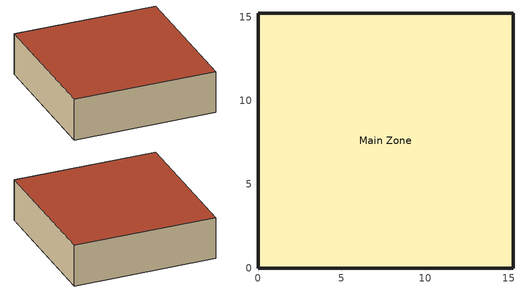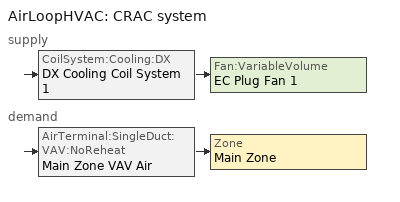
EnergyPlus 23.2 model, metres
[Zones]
Main Zone
 floor adiabatic (FLOOR): 15.24,0 0,0 0,15.24 15.24,15.24 z0
 wall outside (R13WALL): 0,0 15.24,0 15.24,15.24 0,15.24 0,0 z0:4.57
 roof outside (ROOF31): 0,15.24 0,0 15.24,0 15.24,15.24 z4.57
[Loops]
AirLoopHVAC 'CRAC system'
 supply: CoilSystem:Cooling:DX 'DX Cooling Coil System 1' > Fan:VariableVolume 'EC Plug Fan 1'
 demand: AirTerminal:SingleDuct:VAV:NoReheat 'Main Zone VAV Air' > Zone 'Main Zone'
[Building]
Bldg: North Axis {deg}=0; Terrain=Suburbs; Loads Convergence Tolerance Value {W}=0.05; Temperature Convergence Tolerance Value {deltaC}=0.05; Solar Distribution=MinimalShadowing; Maximum Number of Warmup Days=30; Minimum Number of Warmup Days=6
[Site:Location]
Denver Centennial CO USA WMO=724666: Latitude {deg}=39.74; Longitude {deg}=-105.18; Time Zone {hr}=-7; Elevation {m}=1793
[SizingPeriod:DesignDay] Day of Month=21; Humidity Condition Type=Wetbulb; Barometric Pressure {Pa}=81560; Rain Indicator=No; Snow Indicator=No; Daylight Saving Time Indicator=No; Solar Model Indicator=ASHRAEClearSky
Name | Month | Day Type | Maximum Dry-Bulb Temperature {C} | Daily Dry-Bulb Temperature Range {deltaC} | Wetbulb or DewPoint at Maximum Dry-Bulb {C} | Wind Speed {m/s} | Wind Direction {deg} | Sky Clearness
Denver Centennial Ann Htg 99.6% Condns DB | 12 | WinterDesignDay | -18.8 | 0 | -18.8 | 3 | 340 | 0
Denver Centennial Ann Clg 1% Condns DB=>MWB | 7 | SummerDesignDay | 32 | 15.2 | 15.5 | 4.9 | 0 | 1
[Site:GroundTemperature:BuildingSurface]
18.89, 18.92, 19.02, 19.12, 19.21, 19.23, 19.07, 19.32, 19.09, 19.21, 19.13, 18.96
[Material:NoMass] Roughness=Rough; Thermal Absorptance=0.9; Solar Absorptance=0.75; Visible Absorptance=0.75
Name | Thermal Resistance {m2-K/W}
R13LAYER | 2.290965
R31LAYER | 5.456
[Material]
C5 - 4 IN HW CONCRETE: Roughness=MediumRough; Thickness {m}=0.101498; Conductivity {W/m-K}=1.729577; Density {kg/m3}=2242.585; Specific Heat {J/kg-K}=836.8; Thermal Absorptance=0.9; Solar Absorptance=0.65; Visible Absorptance=0.65
[Construction]
R13WALL: R13LAYER
FLOOR: C5 - 4 IN HW CONCRETE
ROOF31: R31LAYER
[Zone]
Main Zone: Type=1; Multiplier=1; Ceiling Height {m}=autocalculate; Volume {m3}=autocalculate
[AirLoopHVAC]
CRAC system: Design Supply Air Flow Rate {m3/s}=8.5
[AvailabilityManager:Scheduled]
CRAC 1 Avail: Schedule=System Availability Schedule
[CoilSystem:Cooling:DX]
DX Cooling Coil System 1: Availability Schedule=System Availability Schedule; Cooling Coil=Main Cooling Coil 1
[Coil:Cooling:DX:SingleSpeed]
Main Cooling Coil 1: Availability Schedule=System Availability Schedule; Gross Rated Total Cooling Capacity {W}=148300; Gross Rated Sensible Heat Ratio=0.83; Gross Rated Cooling COP {W/W}=4.5669; Rated Air Flow Rate {m3/s}=8.5; 2023 Rated Evaporator Fan Power Per Volume Flow {W/(m3/s)}=934.4; Total Cooling Capacity Function of Temperature Curve=Cool Cap Mod func of Temperature; Total Cooling Capacity Function of Flow Fraction Curve=HPACCoolCapFFF; Energy Input Ratio Function of Temperature Curve=Liebert Econophase EIR Func T; Energy Input Ratio Function of Flow Fraction Curve=HPACCOOLEIRFFF; Part Load Fraction Correlation Curve=HPACCOOLPLFFPLR; Report ASHRAE Standard 127 Performance Ratings=Yes
[SetpointManager:Warmest]
Supply air control: Control Variable=Temperature; HVAC Air Loop=CRAC system; Minimum Setpoint Temperature {C}=10; Maximum Setpoint Temperature {C}=25; Strategy=MAximumTemperature; Setpoint Node or NodeList=Supply Outlet Node
[SetpointManager:MixedAir]
Coil Exit Temp Manager 1: Control Variable=Temperature; Setpoint Node or NodeList=Main Cooling Coil 1 Outlet Node
[Fan:VariableVolume]
EC Plug Fan 1: Availability Schedule=System Availability Schedule; Fan Total Efficiency=0.7; Pressure Rise {Pa}=486; Maximum Flow Rate {m3/s}=8.5; Fan Power Minimum Flow Rate Input Method=Fraction; Fan Power Minimum Flow Fraction=0.05; Motor Efficiency=0.9; Motor In Airstream Fraction=1; Fan Power Coefficient 1=0.0699015; Fan Power Coefficient 2=1.39501; Fan Power Coefficient 3=-3.35487; Fan Power Coefficient 4=2.89232; Fan Power Coefficient 5=0
[Zone equipment]
Main Zone: Main Zone VAV Air, Main Zone Baseboard
[AirTerminal:SingleDuct:VAV:NoReheat]
Main Zone VAV Air: Availability Schedule=System Availability Schedule; Maximum Air Flow Rate {m3/s}=8.5; Zone Minimum Air Flow Input Method=Constant; Constant Minimum Air Flow Fraction=0.05
[ZoneHVAC:Baseboard:Convective:Electric]
Main Zone Baseboard: Availability Schedule=System Availability Schedule; Heating Design Capacity Method=HeatingDesignCapacity; Heating Design Capacity {W}=8000; Efficiency=0.97
[ZoneControl:Thermostat]
Main Zone Thermostat: Zone or ZoneList=Main Zone; Control Type Schedule=Zone Control Type Sched; Control 1=DualSetPoint
[ThermostatSetpoint:DualSetpoint]
DualSetPoint: Heating Setpoint Temperature Schedule=Heating Setpoint Schedule; Cooling Setpoint Temperature Schedule=Cooling Return Air Setpoint Schedule
[ElectricEquipment:ITE:AirCooled]
Data Center Servers: Zone or Space=Main Zone; Air Flow Calculation Method=FlowControlWithApproachTemperatures; Design Power Input Calculation Method=Watts/Unit; Watts per Unit {W}=500; Number of Units=100; Design Power Input Schedule=Data Center Operation Schedule; CPU Loading  Schedule=Data Center CPU Loading Schedule; CPU Power Input Function of Loading and Air Temperature Curve=Data Center Servers Power fLoadTemp; Design Fan Power Input Fraction=0.4; Design Fan Air Flow Rate per Power Input {m3/s-W}=0.0001; Air Flow Function of Loading and Air Temperature Curve=Data Center Servers Airflow fLoadTemp; Fan Power Input Function of Flow Curve=ECM FanPower fFlow; Design Entering Air Temperature {C}=15; Environmental Class=A3; Air Inlet Connection Type=AdjustedSupply; Design Recirculation Fraction=0.1; Recirculation Function of Loading and Supply Temperature Curve=Data Center Recirculation fLoadTemp; Design Electric Power Supply Efficiency=0.9; Electric Power Supply Efficiency Function of Part Load Ratio Curve=UPS Efficiency fPLR; Fraction of Electric Power Supply Losses to Zone=1; Supply Temperature Difference Schedule=Supply Temperature Difference Schedule Mod; Return Temperature Difference Schedule=Return Temperature Difference Schedule Mod
[EnergyManagementSystem:Sensor]
Name | Output:Variable or Output:Meter Index Key | Output:Variable or Output:Meter
Qdot_DXCoil_Sens | Main Cooling Coil 1 | Cooling Coil Sensible Cooling Rate
Power_DX_Coil_Elec | Main Cooling Coil 1 | Cooling Coil Electricity Rate
Power_SupplyFan_Elec | EC Plug Fan 1 | Fan Electricity Rate
DeltaT_SupplyFan | EC Plug Fan 1 | Fan Rise in Air Temperature
Mdot_SupplyFan | Supply Outlet Node | System Node Mass Flow Rate
Tout_SupplyFan | Supply Outlet Node | System Node Temperature
Wout_SupplyFan | Supply Outlet Node | System Node Humidity Ratio
IT_Equip_power | Whole Building | Facility Total Building Electricity Demand Rate
whole_building_power | Whole Building | Facility Total Electricity Demand Rate
[EnergyManagementSystem:OutputVariable] Type of Data in Variable=Averaged; Update Frequency=SystemTimeStep
Name | EMS Variable | Units
CRAC total system Power | PowerCRAC | W
CRAC Net Sensible Capacity | QdotNetSens | W
CRAC SCOP | SCOP
PUE | PUE
[EnergyManagementSystem:GlobalVariable]
SCOP; QdotNetSens; PowerCRAC
PUE
[EnergyManagementSystem:ProgramCallingManager]
Calculate Sensible Coefficient of Performance: EndOfZoneTimestepBeforeZoneReporting; CalcSCOP; CalcPUE
[EnergyManagementSystem:Program]
CalcSCOP: set cpair = @CpAirFnW Wout_SupplyFan; set FanSensHeat = (Mdot_SupplyFan * cpair ) * DeltaT_SupplyFan; set numerator = Qdot_DXCoil_Sens - FanSensHeat; set denominator = Power_DX_Coil_Elec + Power_SupplyFan_Elec; Set SCOP = numerator / denominator; Set QdotNetSens = numerator; Set PowerCRAC = denominator
CalcPUE: IF IT_Equip_power > 0.0; set PUE = whole_building_power / IT_Equip_power; ELSE; set PUE = 0.0; ENDIF
[Schedule:Compact]
System Availability Schedule: THROUGH: 12/31, FOR: AllDays, UNTIL: 24:00, 1
Zone Control Type Sched: Through: 12/31, For: AllDays, Until: 24:00, 4
Heating Setpoint Schedule: Through: 12/31, For: AllDays, Until: 24:00, 15
Cooling Return Air Setpoint Schedule: Through: 12/31, For: AllDays, Until: 24:00, 29.3
Data Center CPU Loading Schedule: Through: 1/31, For: AllDays, Until: 24:00, 1, Through: 2/29, For: AllDays, Until: 24:00, 0.5, Through: 3/31, For: AllDays, Until: 24:00, 0.75, Through: 4/30, For: AllDays, Until: 24:00, 1, Through: 5/31, For: AllDays, Until: 24:00, 0.25, Through: 6/30, For: AllDays, Until: 24:00, 0.5, Through: 7/31, For: AllDays, Until: 24:00, 0.1, Through: 8/31, For: AllDays, Until: 24:00, 1, Through: 9/30, For: AllDays, Until: 24:00, 0.25, Through: 10/31, For: AllDays, Until: 24:00, 0.5, Through: 11/30, For: AllDays, Until: 24:00, 0.75, Through: 12/31, For: AllDays, Until: 24:00, 1
[Table:IndependentVariable]
Cool Cap Mod func of Temperature_IndependentVariable1: Linear, Constant, 13, 23.89, Temperature, 13, 17, 19.4444, 21, 23.9
Cool Cap Mod func of Temperature_IndependentVariable2: Linear, Constant, -10, 46, Temperature, -10, 15, 18, 24, 30, 35, 38, 46
Liebert Econophase EIR Func T_IndependentVariable1: Linear, Constant, 12.7, 23.8, Temperature, 12.7, 23.8
Liebert Econophase EIR Func T_IndependentVariable2: Linear, Constant, -50, 50, Temperature, -50, -4, -1.2222, 1.5555, 4.3333, 7.1111, 9.8888, 12.6667, 15.4444, 18.222, 21, 23.77778, 26.55556, 29.33333, 32.11111, 34.88889, 50
[Table:IndependentVariableList]
Cool Cap Mod func of Temperature_IndependentVariableList: Cool Cap Mod func of Temperature_IndependentVariable1, Cool Cap Mod func of Temperature_IndependentVariable2
Liebert Econophase EIR Func T_IndependentVariableList: Liebert Econophase EIR Func T_IndependentVariable1, Liebert Econophase EIR Func T_IndependentVariable2
[Table:Lookup]
Cool Cap Mod func of Temperature: Cool Cap Mod func of Temperature_IndependentVariableList, Dimensionless, 1, 1, 1, 0.924738, 0.883909, 0.835522, 0.800223, 0.683109, 1, 1, 1, 1, 0.976934, 0.937697, 0.907887, 0.805413, 1, 1, 1, 1, 1, 1, 0.9718, 0.8782, 1, 1, 1, 1, 1, 1.0385, 1.0142, 0.9264, 1, 1, 1, 1, 1, 1.11083, 1.09049, 1.01327
Liebert Econophase EIR Func T: Liebert Econophase EIR Func T_IndependentVariableList, 0.03, 1.5, Dimensionless, 0.042, 0.042, 0.084, 0.084, 0.2269, 0.2395, 0.311, 0.3697, 0.4454, 0.5462, 0.6723, 0.7227, 0.7773, 0.8193, 0.895, 1, 1.5, 0.042, 0.042, 0.084, 0.084, 0.2269, 0.2395, 0.311, 0.3697, 0.4454, 0.5462, 0.6723, 0.7227, 0.7773, 0.8193, 0.895, 1, 1.5
[Curve:Quadratic]
Name | Coefficient1 Constant | Coefficient2 x | Coefficient3 x**2 | Minimum Value of x | Maximum Value of x
HPACCoolCapFFF | 0.8 | 0.2 | 0 | 0.5 | 1.5
HPACCOOLEIRFFF | 1.156 | -0.1816 | 0.0256 | 0.5 | 1.5
HPACCOOLPLFFPLR | 0.85 | 0.15 | 0 | 0 | 1
ECM FanPower fFlow | 0 | 1 | 0 | 0 | 99
UPS Efficiency fPLR | 1 | 0 | 0 | 0 | 99
[Curve:Biquadratic] Coefficient3 x**2=0; Coefficient5 y**2=0; Coefficient6 x*y=0; Minimum Value of x=0; Maximum Value of x=1.5; Minimum Value of y=-10; Maximum Value of y=99; Minimum Curve Output=0; Maximum Curve Output=99; Input Unit Type for X=Dimensionless; Input Unit Type for Y=Temperature; Output Unit Type=Dimensionless
Name | Coefficient1 Constant | Coefficient2 x | Coefficient4 y
Data Center Servers Power fLoadTemp | -1 | 1 | 0.06667
Data Center Servers Airflow fLoadTemp | -1.4 | 0.9 | 0.1
Data Center Recirculation fLoadTemp | 1 | 0 | 0
[Schedule:Constant]
Supply Temperature Difference Schedule Mod: 2
Return Temperature Difference Schedule Mod: -1
Data Center Operation Schedule: Any Number, 1
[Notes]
1ZoneDataCenterCRAC_wApproachTemp.idf
Basic file description:  This file demonstrates a simple data center model with air-cooled IT equipment (ITE)
served by a CRAC system.
Highlights:              The air-cooled ITE illustrates the user of various schedules and curves to vary server power use.
The CRAC system has been setup to represent a Lieber DSE 125 with pumped
refrigerant economizer DX cooling coil system.
file adapted from example file "1ZoneEvapCooler.idf" which is adpated from
Simulation Location/Run: Denver Centennial Golden CO USA WMO=724666, 2 design days, 1 run period,
Design Days:             Denver Centennial  Golden CO USA Annual Heating 99%, MaxDB=-15.5°C
Denver Centennial  Golden CO USA Annual Cooling (DB=>MWB) 1%, MaxDB=32°C MWB=15.5°C
Run Period (Weather File): Full Annual Simulation, DENVER_STAPLETON_CO_USA_WMO_724690
Run Control:             No zone or system sizing, weather file simulation
Building:                Fictional 1 zone building with resistive walls based on 1ZoneUncontrolled example.
No windows.  Data Center server ITE object for internal gains.  No internal mass.  The building is oriented due north.
Floor Area:              232.25 m2
Number of Stories:       1
WMO=724666 Time Zone=NAM        (GMT-07:00) Mountain Time (US & Canada)
Data Source=ASHRAE 2009 Annual Design Conditions
Using Design Conditions from "Climate Design Data 2009 ASHRAE Handbook"
Denver Centennial CO USA Extreme Annual Wind Speeds, 1%=11.1m/s, 2.5%=9.5m/s, 5%=8.4m/s
Denver Centennial CO USA Extreme Annual Temperatures, Max Drybulb=-22.9°C Min Drybulb=36.1°C
Denver Centennial CO USA Annual Heating Design Conditions Wind Speed=3m/s Wind Dir=340
Coldest Month=December
Denver Centennial CO USA Annual Heating 99.6%, MaxDB=-18.8°C
Denver Centennial Annual Cooling Design Conditions Wind Speed=4.9m/s Wind Dir=0
Hottest Month=July
Denver Centennial CO USA Annual Cooling (DB=>MWB) 1%, MaxDB=32°C MWB=15.5°C
